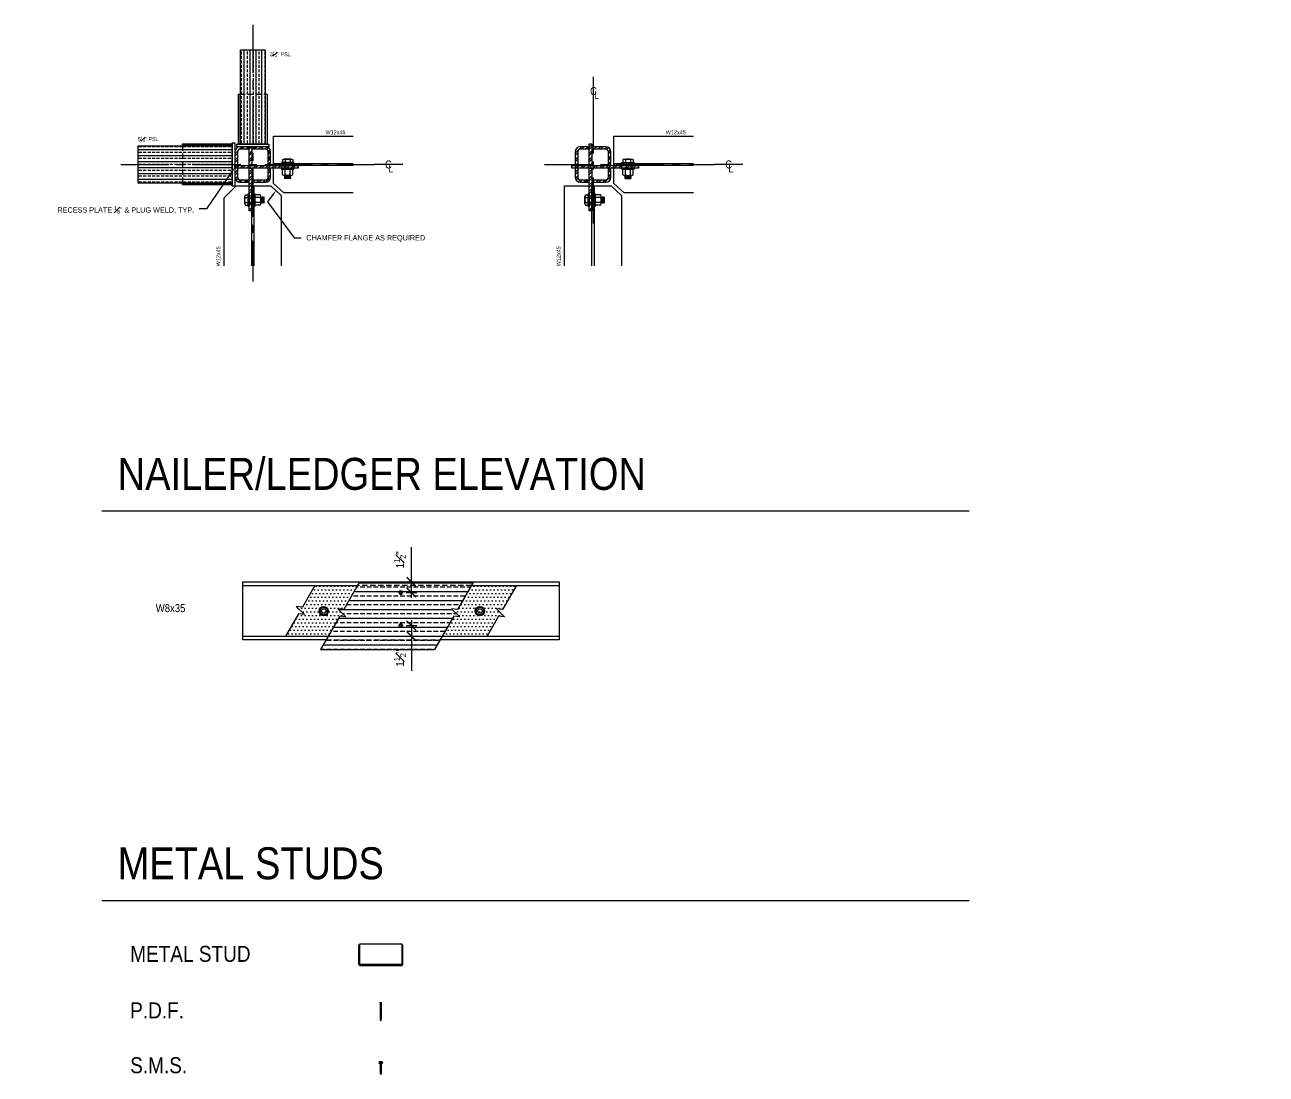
# Model space of a CAD drawing. Header units: inches. Extents: x -2661 to 42767, y -1222 to 9099.
# Drawn here: x 1518.2 to 1692.6, y 1522.3 to 1669.8 of the extents above; entities that cross this region are included whole.
import ezdxf
from ezdxf import colors
from ezdxf.entities.mleader import LeaderData, LeaderLine
from ezdxf.math import Vec2, Vec3

# ---------------------------------------------------------------- set-up
doc = ezdxf.new("R2010")
doc.units = ezdxf.units.IN
doc.header["$LTSCALE"] = 12
doc.header["$MEASUREMENT"] = 0
doc.header["$PDMODE"] = 3
for name, pattern in [('CENTER2', [1.125, 0.75, -0.125, 0.125, -0.125]), ('HIDDEN4', [0.09375, 0.0625, -0.03125]), ('HIDDEN8', [0.04625, 0.03125, -0.015])]:
    doc.linetypes.add(name, pattern=pattern)
doc.layers.get('0').update_dxf_attribs({"linetype": 'CONTINUOUS'})
doc.layers.get('DefPoints').update_dxf_attribs({"color": 251, "linetype": 'CONTINUOUS'})
doc.layers.add('DESIGNER COMMENTS', color=221, linetype='CONTINUOUS', plot=False)
doc.layers.add('NON-PLOT', color=253, linetype='CONTINUOUS', plot=False)
for name, color, linetype in [('S-ANNO-NOTE', 4, 'CONTINUOUS'), ('S-BOLT', 2, 'CONTINUOUS'), ('S-BREAK', 2, 'CONTINUOUS'), ('S-FASTENERS', 2, 'CONTINUOUS'), ('S-SIMPSON', 2, 'CONTINUOUS'), ('S-STEEL', 4, 'CONTINUOUS'), ('S-WOOD', 3, 'CONTINUOUS')]:
    doc.layers.add(name, color=color, linetype=linetype)
doc.layers.add('S-HATCH1', color=1, linetype='CONTINUOUS', transparency=0.5)
doc.styles.add('Arial', font='arial.ttf', dxfattribs={"width": 0.85})
doc.dimstyles.new('DIM-12_Se', dxfattribs={"dimscale": 12, "dimtxt": 0.09375, "dimasz": 0.109375, "dimexe": 0.0625, "dimexo": 0.0625, "dimgap": 0.0625, "dimtad": 1, "dimdec": 4, "dimzin": 11, "dimdsep": 46, "dimlunit": 4, "dimtxsty": 'Arial', "dimblk": 'ARCHTICK', "dimcen": 0.125, "dimdle": 0.0625, "dimclrd": 256, "dimclre": 256, "dimclrt": 4, "dimadec": 0, "dimazin": 0, "dimtfac": 0.75, "dimtdec": 4, "dimtmove": 0, "dimatfit": 3, "dimfxl": 1, "dimfrac": 1, "dimtolj": 1, "dimtzin": 0, "dimarcsym": 0})
pattern_1 = [(45, (148.3396, -499.4856), (-0.44194174, 0.44194174), []), (45, (148.3396, -499.1731), (-0.44194174, 0.44194174), [])]
pattern_2 = [(45, (196.1535, -499.4856), (-0.44194174, 0.44194174), []), (45, (196.1535, -499.1731), (-0.44194174, 0.44194174), [])]
pattern_3 = [(180, (-816.5469, -1416.1275), (-1e-16, -1.25), []), (180, (-817.1719, -1415.5025), (-1e-16, -1.25), [0.625, -0.3125])]

# ---------------------------------------------------------------- blocks, each defined once
blk = doc.blocks.new('HSS5x5x0-375 Plan')
at = {"layer": 'S-HATCH1'}
h = blk.add_hatch(dxfattribs=at)
h.set_pattern_fill('STEEL', color=256, scale=5, style=0)
h.set_pattern_definition([(45, (-834.34226, -599.90463), (-0.44194174, 0.44194174), []), (45, (-834.34226, -599.59213), (-0.44194174, 0.44194174), [])])
edge = h.paths.add_edge_path()
edge.add_line((-0.53125, -0.15625), (-0.53125, 2.5))
edge.add_line((-0.53125, 2.5), (-1.802, 2.5))
edge.add_arc((-1.802, 1.802), 0.698, 90, 180)
edge.add_line((-2.5, 1.802), (-2.5, -0.15625))
edge.add_line((-2.5, -0.15625), (-0.53125, -0.15625))
edge = h.paths.add_edge_path()
edge.add_line((-0.15625, 2.5), (-0.15625, -0.15625))
edge.add_line((-0.15625, -0.15625), (2.5, -0.15625))
edge.add_line((2.5, -0.15625), (2.5, 1.802))
edge.add_arc((1.802, 1.802), 0.698, 0, 90)
edge.add_line((1.802, 2.5), (-0.15625, 2.5))
edge = h.paths.add_edge_path()
edge.add_line((-0.15625, 2.151), (-0.15625, -0.15625))
edge.add_line((-0.15625, -0.15625), (2.151, -0.15625))
edge.add_line((2.151, -0.15625), (2.151, 1.802))
edge.add_arc((1.802, 1.802), 0.349, 0, 90)
edge.add_line((1.802, 2.151), (-0.15625, 2.151))
edge = h.paths.add_edge_path()
edge.add_line((-0.53125, -0.15625), (-0.53125, 2.151))
edge.add_line((-0.53125, 2.151), (-1.802, 2.151))
edge.add_arc((-1.802, 1.802), 0.349, 90, 180)
edge.add_line((-2.151, 1.802), (-2.151, -0.15625))
edge.add_line((-2.151, -0.15625), (-0.53125, -0.15625))
edge = h.paths.add_edge_path()
edge.add_line((-0.15625, -0.53125), (-0.15625, -2.5))
edge.add_line((-0.15625, -2.5), (1.802, -2.5))
edge.add_arc((1.802, -1.802), 0.698, 270, 360)
edge.add_line((2.5, -1.802), (2.5, -0.53125))
edge.add_line((2.5, -0.53125), (-0.15625, -0.53125))
edge = h.paths.add_edge_path()
edge.add_line((-0.53125, -2.5), (-0.53125, -0.53125))
edge.add_line((-0.53125, -0.53125), (-2.5, -0.53125))
edge.add_line((-2.5, -0.53125), (-2.5, -1.802))
edge.add_arc((-1.802, -1.802), 0.698, 180, 270)
edge.add_line((-1.802, -2.5), (-0.53125, -2.5))
edge = h.paths.add_edge_path()
edge.add_line((-0.53125, -2.151), (-0.53125, -0.53125))
edge.add_line((-0.53125, -0.53125), (-2.151, -0.53125))
edge.add_line((-2.151, -0.53125), (-2.151, -1.802))
edge.add_arc((-1.802, -1.802), 0.349, 180, 270)
edge.add_line((-1.802, -2.151), (-0.53125, -2.151))
edge = h.paths.add_edge_path()
edge.add_line((-0.15625, -0.53125), (-0.15625, -2.151))
edge.add_line((-0.15625, -2.151), (1.802, -2.151))
edge.add_arc((1.802, -1.802), 0.349, 270, 360)
edge.add_line((2.151, -1.802), (2.151, -0.53125))
edge.add_line((2.151, -0.53125), (-0.15625, -0.53125))
at = {"layer": 'S-STEEL'}
for points in [[(-0.53125, 2.5), (-1.802, 2.5, 0.414213562), (-2.5, 1.802), (-2.5, -0.15625)], [(-0.53125, 2.151), (-1.802, 2.151, 0.414213562), (-2.151, 1.802), (-2.151, -0.15625)], [(2.5, -0.15625), (2.5, 1.802, 0.414213562), (1.802, 2.5), (-0.15625, 2.5)], [(2.151, -0.15625), (2.151, 1.802, 0.414213562), (1.802, 2.151), (-0.15625, 2.151)], [(-2.5, -0.53125), (-2.5, -1.802, 0.414213562), (-1.802, -2.5), (-0.53125, -2.5)], [(-2.151, -0.53125), (-2.151, -1.802, 0.414213562), (-1.802, -2.151), (-0.53125, -2.151)], [(-0.15625, -2.151), (1.802, -2.151, 0.414213562), (2.151, -1.802), (2.151, -0.53125)], [(-0.15625, -2.5), (1.802, -2.5, 0.414213562), (2.5, -1.802), (2.5, -0.53125)]]:
    blk.add_lwpolyline(points, format="xyb", dxfattribs=at)
blk = doc.blocks.new('CCTQ5.25-Top')
at = {"color": 1, "linetype": 'HIDDEN4'}
for p, q in [((0, 5.5), (0, 0.13)), ((7, 5.5), (7, 0.13))]:
    blk.add_line(p, q, dxfattribs=at)
at = {"linetype": 'Continuous'}
for points in [[(0, 5.7), (7, 5.7), (7, 5.5), (0, 5.5)], [(0, 0.13), (7, 0.13), (7, -0.06), (0, -0.06)]]:
    blk.add_lwpolyline(points, close=True, dxfattribs=at)
blk = doc.blocks.new('CC44-t')
at = {"color": 1, "linetype": 'HIDDEN4'}
for p, q in [((-0.02, 3.81), (-0.02, 0.19)), ((6.98, 3.81), (6.98, 0.19))]:
    blk.add_line(p, q, dxfattribs=at)
for points in [[(-0.02, 4), (6.98, 4), (6.98, 3.81), (-0.02, 3.81)], [(6.98, -0.01), (-0.02, -0.01), (-0.02, 0.19), (6.98, 0.19)]]:
    blk.add_lwpolyline(points, close=True)
blk = doc.blocks.new('CL-V12')
at = {"layer": 'DefPoints'}
blk.add_line((0, 3), (0, -3), dxfattribs=at)
at = {"layer": 'S-ANNO-NOTE', "color": 4, "char_height": 1.69, "attachment_point": 5, "style": 'Arial'}
for s, insert, width in [('C', (0.09, 0), 1.3847), ('L', (0.79, -0.84), 1.0599)]:
    blk.add_mtext(s, dxfattribs=dict(at, insert=insert, width=width))
blk = doc.blocks.new('CL-H12')
at = {"layer": 'DefPoints'}
blk.add_line((3, 0), (-3, 0), dxfattribs=at)
at = {"layer": 'S-ANNO-NOTE', "color": 4, "char_height": 1.69, "attachment_point": 5, "style": 'Arial'}
for s, insert, width in [('C', (0, 0), 1.2463), ('L', (0.48, -0.84), 1.1097)]:
    blk.add_mtext(s, dxfattribs=dict(at, insert=insert, width=width))
blk = doc.blocks.new('*U460')
blk.add_lwpolyline([(-0.53, -0.31), (0, -0.61), (0.53, -0.31), (0.53, 0.31), (0, 0.61), (-0.53, 0.31)], close=True)
for radius in [0.656, 0.312]:
    blk.add_circle((0, 0), radius)
at = {"color": 1, "ltscale": 0.5}
blk.add_circle((0, 0), 0.531, dxfattribs=at)
blk = doc.blocks.new('SDS.25 Top')
blk.add_lwpolyline([(0.11, -0.19), (0.22, 0), (0.11, 0.19), (-0.11, 0.19), (-0.22, 0), (-0.11, -0.19)], close=True)
for radius in [0.258, 0.186, 0.155]:
    blk.add_circle((0, 0), radius)
blk = doc.blocks.new('_ARCHTICK')
at = {"color": 0, "linetype": 'ByBlock', "const_width": 0.15}
blk.add_lwpolyline([(-0.5, -0.5), (0.5, 0.5)], dxfattribs=at)
blk = doc.blocks.new('*D465')
at = {"layer": 'DefPoints', "color": 0, "transparency": 16777216}
for p in [(1571.03, 1591.5), (1572.52, 1591.5), (1571.03, 1590)]:
    blk.add_point(p, dxfattribs=at)
at = {"layer": 'DESIGNER COMMENTS', "lineweight": -2, "transparency": 16777216}
for p, q in [((1572.52, 1591.5), (1572.52, 1596.39)), ((1571.78, 1591.5), (1573.27, 1591.5)), ((1572.52, 1589.25), (1572.52, 1591.5)), ((1571.78, 1590), (1573.27, 1590))]:
    blk.add_line(p, q, dxfattribs=at)
at = {"layer": 'DESIGNER COMMENTS', "lineweight": -2, "transparency": 16777216, "xscale": 1.3125, "yscale": 1.3125, "zscale": 1.3125}
for p, rotation in [((1572.52, 1591.5), 90), ((1572.52, 1590), 270)]:
    blk.add_blockref('_ARCHTICK', p, dxfattribs=dict(at, rotation=rotation))
at = {"layer": 'DESIGNER COMMENTS', "color": 4, "transparency": 16777216, "insert": (1570.92, 1594.6), "char_height": 1.125, "attachment_point": 5, "rotation": 90, "style": 'Arial'}
blk.add_mtext('\\A1;1{\\H0.75x;\\S1#2;}"', dxfattribs=at)
blk = doc.blocks.new('*D466')
at = {"layer": 'DefPoints', "color": 0, "transparency": 16777216}
for p in [(1571.03, 1585.37), (1571.03, 1583.87), (1572.52, 1583.87)]:
    blk.add_point(p, dxfattribs=at)
at = {"layer": 'DESIGNER COMMENTS', "lineweight": -2, "transparency": 16777216}
for p, q in [((1572.52, 1586.12), (1572.52, 1583.87)), ((1571.78, 1585.37), (1573.27, 1585.37)), ((1571.78, 1583.87), (1573.27, 1583.87)), ((1572.52, 1583.87), (1572.52, 1578.98))]:
    blk.add_line(p, q, dxfattribs=at)
at = {"layer": 'DESIGNER COMMENTS', "lineweight": -2, "transparency": 16777216, "xscale": 1.3125, "yscale": 1.3125, "zscale": 1.3125}
for p, rotation in [((1572.52, 1585.37), 90), ((1572.52, 1583.87), 270)]:
    blk.add_blockref('_ARCHTICK', p, dxfattribs=dict(at, rotation=rotation))
at = {"layer": 'DESIGNER COMMENTS', "color": 4, "transparency": 16777216, "insert": (1570.92, 1580.77), "char_height": 1.125, "attachment_point": 5, "rotation": 90, "style": 'Arial'}
blk.add_mtext('\\A1;1{\\H0.75x;\\S1#2;}"', dxfattribs=at)
blk = doc.blocks.new('*U467')
at = {"layer": 'S-BOLT'}
for p, q in [((-0.6, -0.54), (-0.6, 0.54)), ((-0.55, 0.72), (-0.14, 0.72)), ((-0.55, 0.36), (-0.14, 0.36)), ((-0.14, -0.72), (-0.14, 0.72)), ((0.82, -0.71), (0.82, 0.73)), ((1.63, 0.72), (0.82, 0.73)), ((1.63, 0.36), (0.82, 0.37)), ((1.68, -0.53), (1.68, 0.54)), ((1.68, 0.44), (1.74, 0.35)), ((1.74, 0.35), (1.68, -0.34)), ((1.74, -0.43), (1.79, 0.44)), ((1.79, 0.44), (1.74, 0.35)), ((1.79, 0.44), (1.85, 0.35)), ((1.85, 0.35), (1.79, -0.34)), ((1.85, -0.43), (1.9, 0.44)), ((1.9, 0.44), (1.85, 0.35)), ((1.9, 0.44), (1.96, 0.35)), ((1.96, 0.35), (1.9, -0.34)), ((1.96, -0.43), (2.01, 0.44)), ((2.01, 0.44), (1.96, 0.35)), ((2.01, 0.44), (2.07, 0.35)), ((2.07, 0.35), (2.01, -0.34)), ((2.12, 0.44), (2.07, 0.35)), ((2.07, -0.43), (2.1, 0.08)), ((2.12, -0.34), (2.12, 0.44)), ((-0.55, -0.35), (-0.14, -0.35)), ((-0.55, -0.72), (-0.14, -0.72)), ((1.63, -0.35), (0.82, -0.35)), ((1.63, -0.71), (0.82, -0.71)), ((1.68, -0.34), (1.74, -0.43)), ((1.79, -0.34), (1.74, -0.43)), ((1.79, -0.34), (1.85, -0.43)), ((1.9, -0.34), (1.85, -0.43)), ((1.9, -0.34), (1.96, -0.43)), ((2.01, -0.34), (1.96, -0.43)), ((2.01, -0.34), (2.07, -0.43)), ((2.12, -0.34), (2.07, -0.43)), ((2.12, -0.34), (2.12, -0.34))]:
    blk.add_line(p, q, dxfattribs=at)
for points in [[(-0.14, -0.88), (-0.14, 0.87), (0, 0.87), (0, -0.88)], [(0.69, -0.88), (0.69, 0.87), (0.82, 0.87), (0.82, -0.88)]]:
    blk.add_lwpolyline(points, close=True, dxfattribs=at)
at = {"layer": 'S-BOLT', "linetype": 'HIDDEN8'}
blk.add_lwpolyline([(0.69, 0.44), (0, 0.44), (0, -0.44), (0.69, -0.44)], close=True, dxfattribs=at)
at = {"layer": 'S-BOLT'}
for centre, radius, start, end in [((-0.28, 0.54), 0.32, 145.6372, 214.3628), ((0.57, 0), 1.18, 162.2765, 197.7235), ((1.36, 0.54), 0.32, 325.6372, 34.3628), ((0.51, 0.01), 1.18, 342.2765, 17.7235), ((-0.28, -0.54), 0.32, 145.6372, 214.3628), ((1.36, -0.53), 0.32, 325.6372, 34.3628)]:
    blk.add_arc(centre, radius, start, end, dxfattribs=at)
blk = doc.blocks.new('*U617')
at = {"color": 1}
blk.add_lwpolyline([(2.875, -0.078125), (0.25, -0.078125, -0.4142135624), (0.171875, 0), (0.171875, 6, -0.4142135624), (0.25, 6.078125), (2.875, 6.078125), (2.875, 6.125), (0.25, 6.125, 0.4142135624), (0.125, 6), (0.125, 0, 0.4142135624), (0.25, -0.125), (2.875, -0.125)], format="xyb", close=True, dxfattribs=at)
at = {"layer": 'NON-PLOT'}
blk.add_lwpolyline([(0, 0), (3, 0), (3, 6), (0, 6)], close=True, dxfattribs=at)
blk = doc.blocks.new('*U621')
at = {"lineweight": 13}
for p, q in [((-0.15, 0.02), (-0.15, 0)), ((0.15, 0.02), (-0.15, 0.02)), ((-0.15, 0), (0.15, 0)), ((-0.07, 0.05), (-0.1, 0.02)), ((0.07, 0.06), (-0.07, 0.06)), ((-0.07, 0.06), (-0.07, 0.05)), ((-0.07, 0.05), (0.07, 0.05)), ((0.07, 0.05), (0.07, 0.06)), ((0.1, 0.02), (0.07, 0.05)), ((0.15, 0.02), (0.15, 0)), ((0.07, -0.03), (-0.07, -0.03))]:
    blk.add_line(p, q, dxfattribs=at)
for p, q in [((-0.07, -0.03), (-0.07, -0.2)), ((-0.07, -0.2), (-0.07, -2.21)), ((0.07, -0.03), (0.07, -0.2)), ((0.07, -0.2), (0.07, -2.21))]:
    blk.add_line(p, q)
for centre, start, end in [((-0.11, -0.04), 8.6733, 76.9322), ((0.11, -0.04), 103.0678, 171.3267)]:
    blk.add_arc(centre, 0.0405, start, end, dxfattribs=at)
for centre, start, end in [((0.55, -2.21), 179.9112, 207.5299), ((-0.55, -2.21), 332.4701, 0.0888)]:
    blk.add_arc(centre, 0.618, start, end)
blk = doc.blocks.new('*U620')
for p, q in [((-0.25, 0.04), (0.25, 0.04)), ((-0.25, 0.04), (-0.25, 0)), ((-0.25, 0), (0.25, 0)), ((-0.2, 0.15), (-0.2, 0.04)), ((-0.15, 0.17), (0.15, 0.17)), ((-0.1, 0.15), (-0.1, 0.04)), ((0.1, 0.15), (0.1, 0.04)), ((0.2, 0.15), (0.2, 0.04)), ((0.25, 0.04), (0.25, 0)), ((0.12, -0.08), (-0.12, -0.12)), ((-0.08, -0.15), (-0.12, -0.12)), ((0.12, -0.16), (-0.12, -0.2)), ((-0.08, -0.22), (-0.12, -0.2)), ((0.12, -0.24), (-0.12, -0.28)), ((-0.08, -0.3), (-0.12, -0.28)), ((0.12, -0.32), (-0.12, -0.36)), ((-0.08, -0.38), (-0.12, -0.36)), ((0.12, -0.39), (-0.12, -0.43)), ((-0.08, -0.46), (-0.12, -0.43)), ((0.12, -0.47), (-0.12, -0.51)), ((-0.08, -0.54), (-0.12, -0.51)), ((0.12, -0.55), (-0.12, -0.59)), ((-0.08, -0.61), (-0.12, -0.59)), ((0.12, -0.63), (-0.12, -0.67)), ((-0.08, -0.69), (-0.12, -0.67)), ((0.12, -0.71), (-0.12, -0.75)), ((-0.08, -0.77), (-0.12, -0.75)), ((0.12, -0.78), (-0.12, -0.83)), ((-0.08, -0.85), (-0.12, -0.83)), ((0.12, -0.86), (-0.12, -0.9)), ((-0.08, -0.93), (-0.12, -0.9)), ((0.12, -0.94), (-0.12, -0.98)), ((-0.08, -1.01), (-0.12, -0.98)), ((0.12, -1.02), (-0.12, -1.06)), ((-0.08, -1.08), (-0.12, -1.06)), ((0.12, -1.1), (-0.12, -1.14)), ((-0.08, -1.16), (-0.12, -1.14)), ((-0.08, -0.03), (-0.08, -0.12)), ((-0.08, -0.15), (-0.08, -0.19)), ((-0.08, -0.22), (-0.08, -0.27)), ((-0.08, -0.3), (-0.08, -0.35)), ((-0.08, -0.38), (-0.08, -0.43)), ((-0.08, -0.46), (-0.08, -0.51)), ((-0.08, -0.54), (-0.08, -0.58)), ((-0.08, -0.61), (-0.08, -0.66)), ((-0.08, -0.69), (-0.08, -0.74)), ((-0.08, -0.77), (-0.08, -0.82)), ((-0.08, -0.85), (-0.08, -0.9)), ((-0.08, -0.93), (-0.08, -0.98)), ((-0.08, -1.01), (-0.08, -1.05)), ((-0.08, -1.08), (-0.08, -1.13)), ((-0.08, -1.16), (-0.08, -1.5)), ((-0.08, -1.16), (0.08, -1.16)), ((-0.08, -1.5), (0, -1.57)), ((0, -1.5), (-0.08, -1.5)), ((0.08, -1.5), (0, -1.57)), ((0.05, -1.5), (0, -1.57)), ((0.08, -1.22), (0.05, -1.5)), ((0.08, -1.5), (0.05, -1.5)), ((0.08, -0.03), (0.08, -0.08)), ((0.08, -0.11), (0.12, -0.08)), ((0.08, -0.08), (0.12, -0.08)), ((0.08, -0.11), (0.08, -0.15)), ((0.08, -0.15), (0.12, -0.16)), ((0.08, -0.18), (0.12, -0.16)), ((0.08, -0.18), (0.08, -0.23)), ((0.08, -0.23), (0.12, -0.24)), ((0.08, -0.26), (0.12, -0.24)), ((0.08, -0.26), (0.08, -0.31)), ((0.08, -0.31), (0.12, -0.32)), ((0.08, -0.34), (0.12, -0.32)), ((0.08, -0.34), (0.08, -0.39)), ((0.08, -0.42), (0.12, -0.39)), ((0.08, -0.39), (0.12, -0.39)), ((0.08, -0.42), (0.08, -0.47)), ((0.08, -0.5), (0.12, -0.47)), ((0.08, -0.47), (0.12, -0.47)), ((0.08, -0.5), (0.08, -0.54)), ((0.08, -0.54), (0.12, -0.55)), ((0.08, -0.57), (0.12, -0.55)), ((0.08, -0.57), (0.08, -0.62)), ((0.08, -0.62), (0.12, -0.63)), ((0.08, -0.65), (0.12, -0.63)), ((0.08, -0.65), (0.08, -0.7)), ((0.08, -0.7), (0.12, -0.71)), ((0.08, -0.73), (0.12, -0.71)), ((0.08, -0.73), (0.08, -0.78)), ((0.08, -0.81), (0.12, -0.78)), ((0.08, -0.78), (0.12, -0.78)), ((0.08, -0.81), (0.08, -0.86)), ((0.08, -0.89), (0.12, -0.86)), ((0.08, -0.86), (0.12, -0.86)), ((0.08, -0.89), (0.08, -0.93)), ((0.08, -0.93), (0.12, -0.94)), ((0.08, -0.96), (0.12, -0.94)), ((0.08, -0.96), (0.08, -1.01)), ((0.08, -1.01), (0.12, -1.02)), ((0.08, -1.04), (0.12, -1.02)), ((0.08, -1.04), (0.08, -1.09)), ((0.08, -1.09), (0.12, -1.1)), ((0.08, -1.12), (0.12, -1.1)), ((0.08, -1.12), (0.08, -1.5))]:
    blk.add_line(p, q)
blk.add_lwpolyline([(0.08, -1.22), (0.07, -1.21), (0.06, -1.2), (0.06, -1.19), (0.05, -1.19), (0.04, -1.2), (0.03, -1.21), (0.03, -1.23), (0.02, -1.26), (0.02, -1.29), (0.01, -1.33), (0.01, -1.37), (0, -1.42), (0, -1.46), (0, -1.5), (0, -1.54), (0, -1.57)])
for centre, radius, start, end in [((-0.15, 0.07), 0.0957, 57.7958, 122.2042), ((-0.11, -0.03), 0.0295, 0, 90), ((0, -0.19), 0.361, 73.5736, 106.4264), ((0.11, -0.03), 0.0295, 90, 180), ((0.15, 0.07), 0.0957, 57.7958, 122.2042)]:
    blk.add_arc(centre, radius, start, end)
blk = doc.blocks.new('WALL_TOP PLATE_2x6')
at = {"layer": 'S-ANNO-NOTE'}
ml = blk.add_multileader_mtext('Standard', dxfattribs=at)
ml.set_content('"A35" CLIPS PER SHEAR WALL SCHEDULE', color=4, style='Arial')
ml.set_leader_properties(color=2)
ml.build(insert=Vec2(0, 0))
ml.multileader.update_dxf_attribs({"dogleg_length": 0.36, "arrow_head_size": 1.31, "scale": 12})
ctx = ml.context
ctx.base_point, ctx.scale, ctx.char_height, ctx.arrow_head_size, ctx.landing_gap_size, ctx.plane_origin = Vec3(-38.15, -5.26), 12, 1.125, 1.31, 1.08, Vec3(-41.93, 292.24)
ctx.text_align_type = 2
notes = []
notes.append((ctx, [(1, (1, 1, 0), (-18.92, -5.26), (-1, 0), 1.5, [(0, [(-2.22, 0.58), (-6.35, 3.11)], 0, [])])]))
ctx.mtext.insert, ctx.mtext.width, ctx.mtext.alignment, ctx.mtext.flow_direction = Vec3(-21.5, -4.68), 17.75, 3, 5
for ctx, leaders in notes:
    for number, flags, end, landing, length, lines in leaders:
        leader = LeaderData()
        leader.index, (leader.has_last_leader_line, leader.has_dogleg_vector, leader.attachment_direction) = number, flags
        leader.last_leader_point, leader.dogleg_vector, leader.dogleg_length = Vec3(end), Vec3(landing), length
        for number, points, colour, breaks in lines:
            line = LeaderLine()
            line.index, line.vertices, line.color, line.breaks = number, Vec3.list(points), colors.encode_raw_color(colour), breaks
            leader.lines.append(line)
        ctx.leaders.append(leader)
blk = doc.blocks.new('WALL_TOP PLATE_2x4 ALT')
at = {"layer": 'S-ANNO-NOTE'}
ml = blk.add_multileader_mtext('Standard', dxfattribs=at)
ml.set_content('\\A1;{\\C4;"LTP4" CLIPS OR WOOD SCREWS TOP PLATE CONNECTION TO BEAM PER SHEAR WALL SCHEDULE}', color=4, style='Arial')
ml.set_leader_properties(color=2)
ml.build(insert=Vec2(0, 0))
ml.multileader.update_dxf_attribs({"dogleg_length": 0.36, "arrow_head_size": 1.31, "scale": 12})
ctx = ml.context
ctx.base_point, ctx.scale, ctx.char_height, ctx.arrow_head_size, ctx.landing_gap_size, ctx.plane_origin = Vec3(-40.84, -13.65), 12, 1.125, 1.31, 1.08, Vec3(-47.06, 285.22)
ctx.text_align_type = 2
notes = []
notes.append((ctx, [(1, (1, 1, 0), (-18.78, -13.65), (-1, 0), 1.5, [(1, [(-3.75, -0.13), (-0.94, -3.24)], 0, [])])]))
ctx.mtext.insert, ctx.mtext.width, ctx.mtext.alignment, ctx.mtext.flow_direction = Vec3(-21.36, -13.08), 20.2443, 3, 5
for ctx, leaders in notes:
    for number, flags, end, landing, length, lines in leaders:
        leader = LeaderData()
        leader.index, (leader.has_last_leader_line, leader.has_dogleg_vector, leader.attachment_direction) = number, flags
        leader.last_leader_point, leader.dogleg_vector, leader.dogleg_length = Vec3(end), Vec3(landing), length
        for number, points, colour, breaks in lines:
            line = LeaderLine()
            line.index, line.vertices, line.color, line.breaks = number, Vec3.list(points), colors.encode_raw_color(colour), breaks
            leader.lines.append(line)
        ctx.leaders.append(leader)
blk = doc.blocks.new('WALL_TOP PLATE_2x6 ALT')
at = {"layer": 'S-ANNO-NOTE'}
ml = blk.add_multileader_mtext('Standard', dxfattribs=at)
ml.set_content('\\A1;{\\C4;"LTP4" CLIPS OR WOOD SCREWS TOP PLATE CONNECTION TO BEAM PER SHEAR WALL SCHEDULE}', color=4, style='Arial')
ml.set_leader_properties(color=2)
ml.build(insert=Vec2(0, 0))
ml.multileader.update_dxf_attribs({"dogleg_length": 0.36, "arrow_head_size": 1.31, "scale": 12})
ctx = ml.context
ctx.base_point, ctx.scale, ctx.char_height, ctx.arrow_head_size, ctx.landing_gap_size, ctx.plane_origin = Vec3(-40.84, -12.53), 12, 1.125, 1.31, 1.08, Vec3(-47.06, 286.35)
ctx.text_align_type = 2
notes = []
notes.append((ctx, [(1, (1, 1, 0), (-18.78, -12.53), (-1, 0), 1.5, [(1, [(-5.75, -0.17), (-0.94, -3.29)], 0, [])])]))
ctx.mtext.insert, ctx.mtext.width, ctx.mtext.alignment, ctx.mtext.flow_direction = Vec3(-21.36, -11.96), 20.2443, 3, 5
for ctx, leaders in notes:
    for number, flags, end, landing, length, lines in leaders:
        leader = LeaderData()
        leader.index, (leader.has_last_leader_line, leader.has_dogleg_vector, leader.attachment_direction) = number, flags
        leader.last_leader_point, leader.dogleg_vector, leader.dogleg_length = Vec3(end), Vec3(landing), length
        for number, points, colour, breaks in lines:
            line = LeaderLine()
            line.index, line.vertices, line.color, line.breaks = number, Vec3.list(points), colors.encode_raw_color(colour), breaks
            leader.lines.append(line)
        ctx.leaders.append(leader)

msp = doc.modelspace()

# ---------------------------------------------------------------- hatches: boundary and pattern name
at = {"layer": 'S-HATCH1'}
h = msp.add_hatch(dxfattribs=at)
h.set_pattern_fill('ANSI33', color=252, scale=3.333333, angle=225, style=0)
h.set_pattern_definition([(270, (2592.34856, -727.2939), (0.83333333, -2e-16), []), (270, (2591.9319, -727.7106), (0.83333333, -2e-16), [0.41666667, -0.20833333])])
h.paths.add_polyline_path([(1548.48053, 1653.03751), (1548.48053, 1666.26345), (1551.98053, 1666.26345), (1551.98053, 1653.03751)])
h = msp.add_hatch(dxfattribs=at)
h.set_pattern_fill('ANSI33', color=252, scale=3.333333, angle=135, style=0)
h.set_pattern_definition([(180, (-846.20185, 608.9195), (-1e-16, -0.83333333), []), (180, (-846.6185, 609.33615), (-1e-16, -0.83333333), [0.41666667, -0.20833333])])
h.paths.add_polyline_path([(1534.12959, 1652.78751), (1547.35553, 1652.78751), (1547.35553, 1647.53751), (1534.12959, 1647.53751)])
h = msp.add_hatch(dxfattribs=at)
h.set_pattern_fill('STEEL', color=256, scale=5, style=0)
h.set_pattern_definition(pattern_1)
h.paths.add_polyline_path([(1549.69928, 1650.00626), (1549.69928, 1652.53751), (1550.07428, 1652.53751), (1550.07428, 1650.00626)])
h = msp.add_hatch(dxfattribs=at)
h.set_pattern_fill('STEEL', color=256, scale=5, style=0)
h.set_pattern_definition(pattern_2)
h.paths.add_polyline_path([(1597.51318, 1650.00626), (1597.51318, 1653.06251), (1597.88818, 1653.06251), (1597.88818, 1650.00626)])
h = msp.add_hatch(dxfattribs=at)
h.set_pattern_fill('STEEL', color=256, scale=5, style=0)
h.set_pattern_definition(pattern_1)
h.paths.add_polyline_path([(1547.85553, 1650.00626), (1556.63053, 1650.00626), (1556.63053, 1649.63126), (1547.85553, 1649.63126)])
h = msp.add_hatch(dxfattribs=at)
h.set_pattern_fill('STEEL', color=256, scale=5, style=0)
h.set_pattern_definition(pattern_1)
h.paths.add_polyline_path([(1550.07428, 1649.63126), (1550.07428, 1643.66251), (1549.69928, 1643.66251), (1549.69928, 1649.63126)])
h = msp.add_hatch(dxfattribs=at)
h.set_pattern_fill('STEEL', color=256, scale=5, style=0)
h.set_pattern_definition(pattern_2)
h.paths.add_polyline_path([(1595.04443, 1650.00626), (1604.44443, 1650.00626), (1604.44443, 1649.63126), (1595.04443, 1649.63126)])
h = msp.add_hatch(dxfattribs=at)
h.set_pattern_fill('STEEL', color=256, scale=5, style=0)
h.set_pattern_definition(pattern_2)
h.paths.add_polyline_path([(1597.88818, 1649.63126), (1597.88818, 1643.66251), (1597.51318, 1643.66251), (1597.51318, 1649.63126)])
h = msp.add_hatch(dxfattribs=at)
h.set_pattern_fill('DOTS', color=256, scale=8.25, style=0)
h.set_pattern_definition([(0, (-14309.2218, -343.71065), (0.2578125, 0.515625), [0, -0.515625])])
h.paths.add_polyline_path([(1560.84988, 1587.39574, -1), (1559.53738, 1587.39574, -1)], flags=16)
h.paths.add_polyline_path([(1560.72488, 1587.70245), (1560.72488, 1587.08902), (1560.19363, 1586.7823), (1559.66238, 1587.08902), (1559.66238, 1587.70245), (1560.19363, 1588.00917)], flags=0)
h.paths.add_polyline_path([(1560.72488, 1587.39574, -1), (1559.66238, 1587.39574, -1)], flags=0)
h.paths.add_polyline_path([(1560.50613, 1587.39574, -1), (1559.88113, 1587.39574, -1)], flags=0)
h.paths.add_polyline_path([(1582.81208, 1587.39574, -1), (1581.49958, 1587.39574, -1)], flags=16)
h.paths.add_polyline_path([(1581.62457, 1587.70245), (1582.15582, 1588.00917), (1582.68707, 1587.70245), (1582.68707, 1587.08902), (1582.15582, 1586.7823), (1581.62457, 1587.08902)], flags=0)
h.paths.add_polyline_path([(1582.68707, 1587.39574, -1), (1581.62458, 1587.39574, -1)], flags=0)
h.paths.add_polyline_path([(1582.46833, 1587.39574, -1), (1581.84333, 1587.39574, -1)], flags=0)
h.paths.add_polyline_path([(1560.84627, 1583.87047), (1562.46419, 1586.67184), (1563.31839, 1586.59427), (1562.15986, 1587.70105), (1563.01407, 1587.62347), (1564.96127, 1590.99547), (1558.96127, 1590.99547), (1557.19452, 1587.93597), (1556.34032, 1588.01355), (1557.49885, 1586.90677), (1556.64464, 1586.98434), (1554.84624, 1583.87047)])
h.paths.add_polyline_path([(1578.46419, 1586.67184), (1576.84627, 1583.87047), (1583.15343, 1583.87047), (1584.77135, 1586.67184), (1585.62556, 1586.59427), (1584.46703, 1587.70105), (1585.32123, 1587.62347), (1587.26844, 1590.99547), (1580.96127, 1590.99547), (1579.01407, 1587.62347), (1578.15986, 1587.70105), (1579.31839, 1586.59427)])
h = msp.add_hatch(dxfattribs=at)
h.set_pattern_fill('ANSI33', color=252, scale=5, angle=135, style=0)
h.set_pattern_definition(pattern_3)
h.paths.add_polyline_path([(1565.25, 1591.49547), (1563.01407, 1587.62347), (1562.15986, 1587.70105), (1563.31839, 1586.59427), (1562.46419, 1586.67184), (1559.76337, 1581.99547), (1575.76337, 1581.99547), (1578.46419, 1586.67184), (1579.31839, 1586.59427), (1578.15986, 1587.70105), (1579.01407, 1587.62347), (1581.25, 1591.49547)])
h = msp.add_hatch(dxfattribs=at)
h.set_pattern_fill('ANSI33', color=252, scale=5, angle=135, style=0)
h.set_pattern_definition(pattern_3)
h.paths.add_polyline_path([(1581.25, 1591.49547), (1565.25, 1591.49547), (1564.96127, 1590.99547), (1580.96127, 1590.99547)])

# ---------------------------------------------------------------- linework, layer by layer
at = {"layer": 'S-ANNO-NOTE', "color": 1, "linetype": 'CENTER2', "ltscale": 0.75}
for p, q in [((1550.23053, 1669.79758), (1550.23053, 1633.7097)), ((1598.04443, 1658.47805), (1598.04443, 1641.84697)), ((1531.69513, 1650.16251), (1567.29349, 1650.16251)), ((1591.2352, 1650.16251), (1615.10739, 1650.16251))]:
    msp.add_line(p, q, dxfattribs=at)
at = {"layer": 'S-ANNO-NOTE', "color": 6}
for p, q in [((1529.0403, 1601.45957), (1650.91997, 1601.45957)), ((1529.0403, 1546.71572), (1650.91997, 1546.71572))]:
    msp.add_line(p, q, dxfattribs=at)
at = {"layer": 'S-BREAK', "color": 2}
for points in [[(1558.96127, 1590.99547), (1557.19452, 1587.93597), (1556.34032, 1588.01355), (1557.49885, 1586.90677), (1556.64464, 1586.98434), (1554.84624, 1583.87047)], [(1565.25, 1591.49547), (1563.01407, 1587.62347), (1562.15986, 1587.70105), (1563.31839, 1586.59427), (1562.46419, 1586.67184), (1559.76337, 1581.99547)], [(1581.25, 1591.49547), (1579.01407, 1587.62347), (1578.15986, 1587.70105), (1579.31839, 1586.59427), (1578.46419, 1586.67184), (1575.76337, 1581.99547)], [(1587.26844, 1590.99547), (1585.32123, 1587.62347), (1584.46703, 1587.70105), (1585.62556, 1586.59427), (1584.77135, 1586.67184), (1583.15343, 1583.87047)], [(1559.76337, 1581.99547), (1575.76337, 1581.99547)]]:
    msp.add_lwpolyline(points, dxfattribs=at)
at = {"layer": 'S-STEEL'}
msp.add_line((1550.07428, 1652.53751), (1549.69928, 1652.53751), dxfattribs=at)
for points in [[(1553.13053, 1650.00626), (1553.13053, 1654.16251), (1564.35726, 1654.16251)], [(1600.94443, 1650.00626), (1600.94443, 1654.16251), (1612.17117, 1654.16251)], [(1564.35726, 1650.00626), (1553.13053, 1650.00626), (1553.13053, 1650.31876), (1564.35726, 1650.31876)], [(1612.17117, 1650.00626), (1600.94443, 1650.00626), (1600.94443, 1650.31876), (1612.17117, 1650.31876)], [(1564.35726, 1646.16251), (1554.60218, 1646.16251), (1553.13053, 1647.50037), (1553.13053, 1649.63126)], [(1612.17117, 1646.16251), (1602.41608, 1646.16251), (1600.94443, 1647.50037), (1600.94443, 1649.63126)], [(1546.23053, 1635.93577), (1546.23053, 1645.47592), (1547.91712, 1647.16251), (1549.69928, 1647.16251)], [(1550.07428, 1647.16251), (1552.75887, 1647.16251), (1554.23053, 1645.82464), (1554.23053, 1635.93577)], [(1550.07428, 1635.93577), (1550.07428, 1647.16251), (1550.38678, 1647.16251), (1550.38678, 1635.93577)], [(1594.04443, 1635.93577), (1594.04443, 1647.16251), (1597.51318, 1647.16251)], [(1597.88818, 1647.16251), (1600.57278, 1647.16251), (1602.04443, 1645.82464), (1602.04443, 1635.93577)], [(1597.88818, 1635.93577), (1597.88818, 1647.16251), (1598.20068, 1647.16251), (1598.20068, 1635.93577)], [(1560.55749, 1583.37047), (1548.84624, 1583.37047), (1548.84624, 1591.49547), (1593.26844, 1591.49547), (1593.26844, 1583.37047), (1576.55749, 1583.37047)], [(1548.84624, 1590.99547), (1564.96127, 1590.99547)], [(1580.96127, 1590.99547), (1593.26844, 1590.99547)], [(1548.84624, 1583.87047), (1560.84627, 1583.87047)], [(1576.84627, 1583.87047), (1593.26844, 1583.87047)]]:
    msp.add_lwpolyline(points, dxfattribs=at)
for points in [[(1547.35553, 1653.22987), (1547.73053, 1653.22987), (1547.73053, 1647.09515), (1547.35553, 1647.09515)], [(1547.97567, 1652.66251), (1547.97567, 1653.03751), (1552.48538, 1653.03751), (1552.48538, 1652.66251)], [(1549.69928, 1652.66251), (1550.07428, 1652.66251), (1550.07428, 1652.53751), (1549.69928, 1652.53751)], [(1549.69928, 1650.00626), (1549.69928, 1652.53751), (1550.07428, 1652.53751), (1550.07428, 1650.00626)], [(1597.51318, 1650.00626), (1597.51318, 1653.06251), (1597.88818, 1653.06251), (1597.88818, 1650.00626)], [(1547.85553, 1649.63126), (1547.73053, 1649.63126), (1547.73053, 1650.00626), (1547.85553, 1650.00626)], [(1547.85553, 1650.00626), (1556.63053, 1650.00626), (1556.63053, 1649.63126), (1547.85553, 1649.63126)], [(1550.07428, 1649.63126), (1550.07428, 1643.66251), (1549.69928, 1643.66251), (1549.69928, 1649.63126)], [(1595.04443, 1650.00626), (1604.44443, 1650.00626), (1604.44443, 1649.63126), (1595.04443, 1649.63126)], [(1597.88818, 1649.63126), (1597.88818, 1643.66251), (1597.51318, 1643.66251), (1597.51318, 1649.63126)]]:
    msp.add_lwpolyline(points, close=True, dxfattribs=at)
at = {"layer": 'S-STEEL', "color": 2, "linetype": 'HIDDEN4'}
for points in [[(1580.96127, 1590.99547), (1564.96127, 1590.99547)], [(1560.55749, 1583.37047), (1576.55749, 1583.37047)], [(1560.84627, 1583.87047), (1576.84627, 1583.87047)]]:
    msp.add_lwpolyline(points, dxfattribs=at)
at = {"layer": 'S-WOOD', "color": 4, "linetype": 'ByBlock'}
for points in [[(1548.48053, 1653.03751), (1548.48053, 1666.26345), (1551.98053, 1666.26345), (1551.98053, 1653.03751)], [(1534.12959, 1652.78751), (1547.35553, 1652.78751), (1547.35553, 1647.53751), (1534.12959, 1647.53751)]]:
    msp.add_lwpolyline(points, close=True, dxfattribs=at)

# ---------------------------------------------------------------- block references
for name, p in [('WALL_TOP PLATE_2x6 ALT', (1845.83637, 1590.09874)), ('WALL_TOP PLATE_2x4 ALT', (1931.80984, 1590.05019))]:
    msp.add_blockref(name, p)
at = {"rotation": 90}
msp.add_blockref('*U617', (1571.2048, 1537.54975), dxfattribs=at)
at = {"layer": 'S-ANNO-NOTE', "xscale": 0.6666666666666666, "yscale": 0.6666666666666666, "zscale": 0.6666666666666666}
for name, p in [('CL-V12', (1598.04443, 1660.47845)), ('CL-H12', (1569.29349, 1650.16251)), ('CL-H12', (1617.10739, 1650.16251))]:
    msp.add_blockref(name, p, dxfattribs=at)
at = {"layer": 'S-ANNO-NOTE', "color": 0, "linetype": 'ByBlock'}
msp.add_blockref('WALL_TOP PLATE_2x6', (1845.83637, 1549.96758), dxfattribs=at)
at = {"layer": 'S-BOLT', "xscale": -1, "rotation": 90}
msp.add_blockref('*U467', (1555.13053, 1650.31876), dxfattribs=at)
at = {"layer": 'S-BOLT', "rotation": 269.9953012475769}
msp.add_blockref('*U467', (1602.94443, 1650.31876), dxfattribs=at)
at = {"layer": 'S-BOLT'}
for p in [(1549.69928, 1645.16251), (1597.51318, 1645.16251)]:
    msp.add_blockref('*U467', p, dxfattribs=at)
at = {"layer": 'S-BOLT', "color": 2}
for p in [(1560.19363, 1587.39574), (1582.15582, 1587.39574)]:
    msp.add_blockref('*U460', p, dxfattribs=at)
at = {"layer": 'S-FASTENERS'}
for name, p in [('*U621', (1568.2048, 1532.30024)), ('*U620', (1568.2048, 1523.85918))]:
    msp.add_blockref(name, p, dxfattribs=at)
at = {"layer": 'S-SIMPSON', "rotation": 90}
msp.add_blockref('CC44-t', (1552.22863, 1653.05835), dxfattribs=at)
at = {"layer": 'S-SIMPSON'}
msp.add_blockref('CCTQ5.25-Top', (1540.35553, 1647.34515), dxfattribs=at)
at = {"layer": 'S-SIMPSON', "xscale": -1, "rotation": 180}
for p in [(1571.02705, 1589.99547), (1571.02705, 1585.37047)]:
    msp.add_blockref('SDS.25 Top', p, dxfattribs=at)
at = {"layer": 'S-STEEL'}
for p in [(1550.23053, 1650.16251), (1598.04443, 1650.16251)]:
    msp.add_blockref('HSS5x5x0-375 Plan', p, dxfattribs=at)

# ---------------------------------------------------------------- texts
at = {"layer": 'DESIGNER COMMENTS', "insert": (1538.67848, 1587.79799), "char_height": 1.125, "width": 3.7325198, "attachment_point": 5, "style": 'Arial'}
msp.add_mtext('\\A1;W8x35', dxfattribs=at)
at = {"layer": 'S-ANNO-NOTE', "color": 191, "style": 'Arial'}
for s, insert, char_height, width, attachment_point in [('\\A1;3{\\H0.7x;\\S1#2;}" PSL', (1554.09703, 1665.66752), 0.5625, 11.1077856, 5), ('\\A1;5{\\H0.7x;\\S1#4;}" PSL', (1535.54687, 1653.72715), 0.5625, 11.1077856, 5), ('\\A1;W12x45', (1561.85385, 1654.68512), 0.5625, 5.0680616, 5), ('\\A1;W12x45', (1609.66775, 1654.68512), 0.5625, 5.0680616, 5), ('\\A1;METAL STUD', (1532.99865, 1540.33049), 2.25, 35.0690376, 1), ('\\A1;P.D.F.', (1532.99865, 1532.38491), 2.25, 35.0690376, 1), ('\\A1;S.M.S.', (1532.99865, 1524.67393), 2.25, 35.0690376, 1)]:
    msp.add_mtext(s, dxfattribs=dict(at, insert=insert, char_height=char_height, width=width, attachment_point=attachment_point))
at = {"layer": 'S-ANNO-NOTE', "color": 191, "char_height": 0.5625, "width": 5.0680616, "attachment_point": 5, "rotation": 90, "style": 'Arial'}
for insert in [(1545.39205, 1637.25891), (1593.20595, 1637.25891)]:
    msp.add_mtext('\\A1;W12x45', dxfattribs=dict(at, insert=insert))
at = {"layer": 'S-ANNO-NOTE', "char_height": 4.5, "width": 82.5524406, "attachment_point": 1, "style": 'Arial'}
for s, insert in [('\\A1;NAILER/LEDGER ELEVATION ', (1531.24274, 1608.92932)), ('\\A1;METAL STUDS ', (1531.24274, 1554.18547))]:
    msp.add_mtext(s, dxfattribs=dict(at, insert=insert))

# ---------------------------------------------------------------- dimensions: what is measured, and where the dimension line sits
at = {"layer": 'DESIGNER COMMENTS'}
for base, p1, p2, picture, middle in [((1572.51728, 1591.49547), (1571.02705, 1589.99547), (1571.02705, 1591.49547), '*D465', (1572.51728, 1594.59671)), ((1572.51728, 1583.87047), (1571.02705, 1585.37047), (1571.02705, 1583.87047), '*D466', (1572.51728, 1580.76923))]:
    dim = msp.add_linear_dim(base=base, p1=p1, p2=p2, angle=90, dimstyle='DIM-12_Se', dxfattribs=at)
    dim.commit()
    dim.dimension.update_dxf_attribs({"geometry": picture, "text_midpoint": middle, "dimtype": 160})

# ---------------------------------------------------------------- leaders
at = {"layer": 'S-ANNO-NOTE'}
ml = msp.add_multileader_mtext('Standard', dxfattribs=at)
ml.set_content('\\A1;{\\C4;RECESS PLATE \\H0.7x;\\S1#8;\\H1.42857x;" & PLUG WELD, TYP.}', color=4, style='Arial')
ml.set_leader_properties(color=2)
ml.build(insert=Vec2(0, 0))
ml.multileader.update_dxf_attribs({"dogleg_length": 0.36, "arrow_head_size": 0.875, "scale": 8})
ctx = ml.context
ctx.base_point, ctx.scale, ctx.char_height, ctx.arrow_head_size, ctx.landing_gap_size, ctx.plane_origin = Vec3(1526.88445, 1643.92154), 8, 0.75, 0.875, 0.72, Vec3(1397.14827, 2366.37275)
ctx.text_align_type = 2
notes = []
notes.append((ctx, [(0, (1, 1, 0), (1543.71526, 1643.92154), (-1, 0), 1, [(0, [(1547.73053, 1649.81876)], 0, [])])]))
ctx.mtext.insert, ctx.mtext.width, ctx.mtext.alignment, ctx.mtext.flow_direction = Vec3(1541.99526, 1644.29654), 16.2213727, 3, 5
ml = msp.add_multileader_mtext('Standard', dxfattribs=at)
ml.set_content('\\A1;{\\C4;CHAMFER FLANGE AS REQUIRED}', color=4, style='Arial')
ml.set_leader_properties(color=2)
ml.build(insert=Vec2(0, 0))
ml.multileader.update_dxf_attribs({"dogleg_length": 0.36, "arrow_head_size": 0.875, "scale": 8})
ctx = ml.context
ctx.base_point, ctx.scale, ctx.char_height, ctx.arrow_head_size, ctx.landing_gap_size, ctx.plane_origin = Vec3(1557.03105, 1639.83454), 8, 0.75, 0.875, 0.72, Vec3(1320.32426, 2366.37275)
notes.append((ctx, [(0, (1, 1, 0), (1556.03105, 1639.83454), (1, 0), 1, [(0, [(1553.4947, 1646.49358), (1552.28237, 1644.89477)], 0, [])])]))
ctx.mtext.insert, ctx.mtext.width, ctx.mtext.flow_direction = Vec3(1557.75105, 1640.2387), 16.2213727, 5
for ctx, leaders in notes:
    for number, flags, end, landing, length, lines in leaders:
        leader = LeaderData()
        leader.index, (leader.has_last_leader_line, leader.has_dogleg_vector, leader.attachment_direction) = number, flags
        leader.last_leader_point, leader.dogleg_vector, leader.dogleg_length = Vec3(end), Vec3(landing), length
        for number, points, colour, breaks in lines:
            line = LeaderLine()
            line.index, line.vertices, line.color, line.breaks = number, Vec3.list(points), colors.encode_raw_color(colour), breaks
            leader.lines.append(line)
        ctx.leaders.append(leader)

doc.saveas('drawing.dxf')
